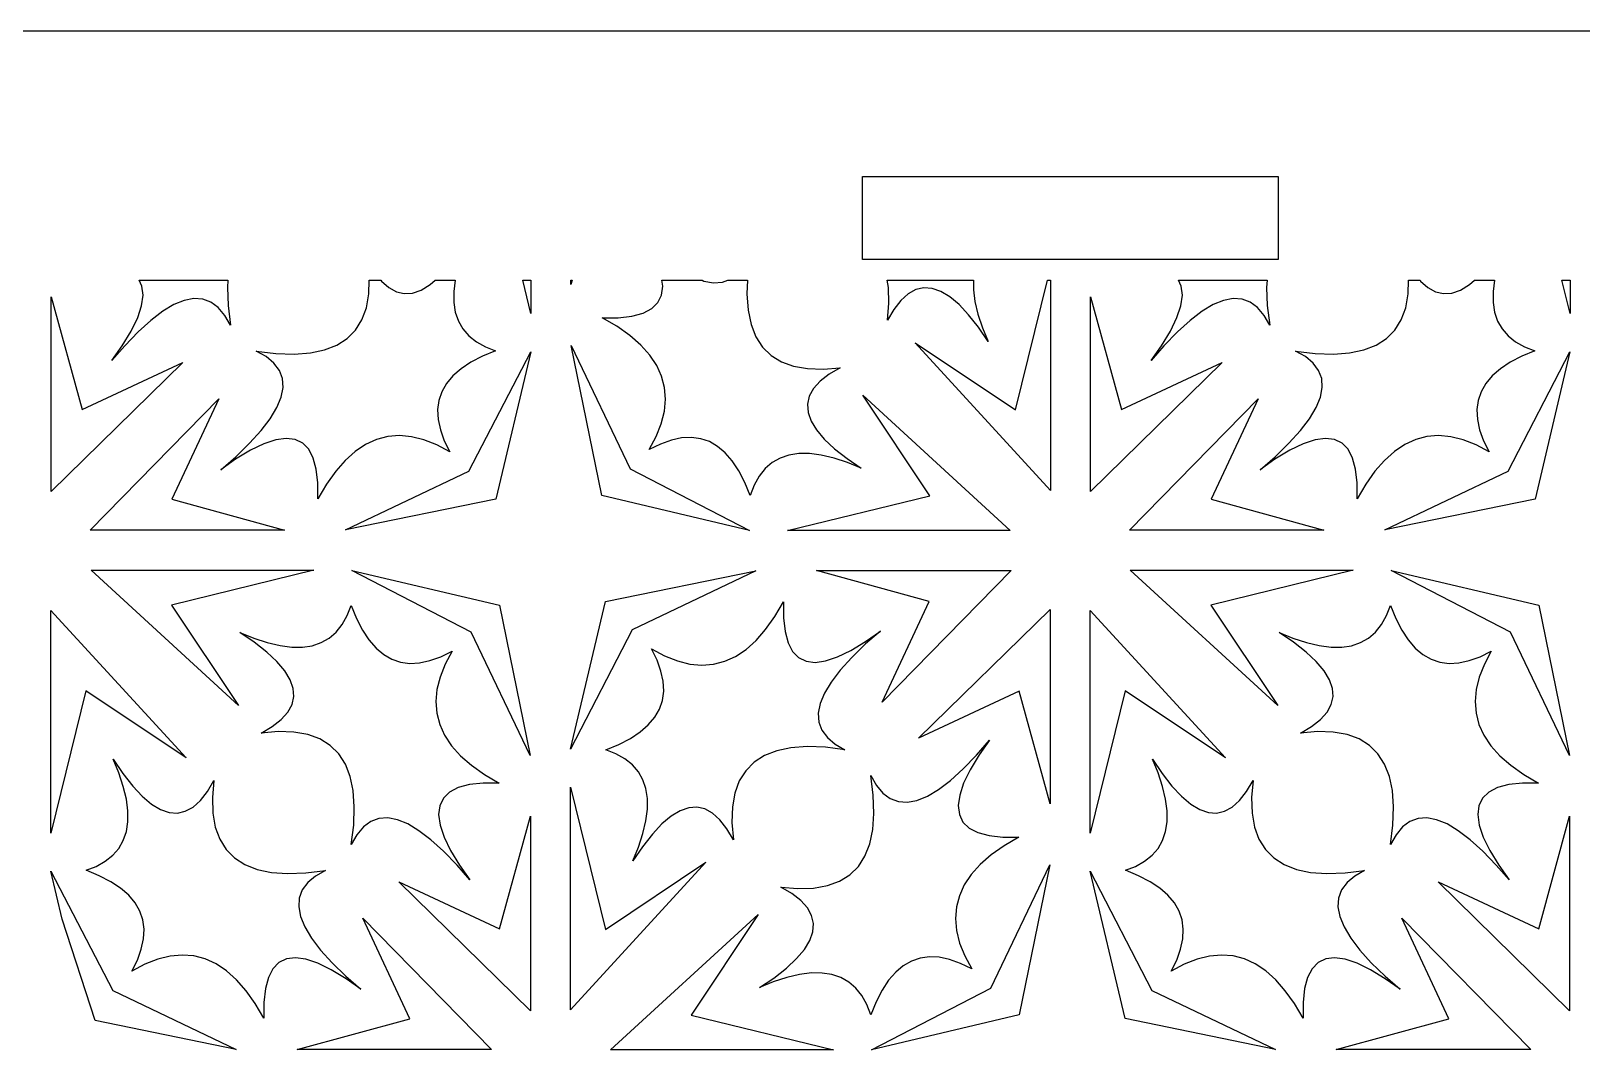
# Model space of a CAD drawing. Header units: metres. Extents: x 20 to 1108, y 20 to 485.
# Drawn here: x 670.2 to 744.9, y 435.6 to 484.7 of the extents above; entities that cross this region are included whole.
import ezdxf

# ---------------------------------------------------------------- set-up
doc = ezdxf.new("R2010")
doc.units = ezdxf.units.M

msp = doc.modelspace()

# ---------------------------------------------------------------- linework, layer by layer
for p, q in [((795.235, 484.652), (645.235, 484.652)), ((710.235, 473.652), (710.235, 477.652)), ((710.235, 477.652), (730.235, 477.652)), ((730.235, 477.652), (730.235, 473.652)), ((730.235, 473.652), (710.235, 473.652)), ((675.573, 472.365), (675.433, 472.652)), ((675.433, 472.652), (679.706, 472.652)), ((675.627, 471.934), (675.573, 472.365)), ((679.706, 472.652), (679.681, 472.311)), ((686.488, 472.002), (686.509, 472.652)), ((686.509, 472.652), (687.062, 472.652)), ((687.062, 472.652), (687.09, 472.618)), ((687.09, 472.618), (687.442, 472.3)), ((689.009, 472.184), (689.438, 472.444)), ((689.438, 472.444), (689.685, 472.652)), ((689.685, 472.652), (690.646, 472.652)), ((690.646, 472.652), (690.576, 472.109)), ((693.889, 472.652), (694.283, 472.652)), ((694.283, 471.048), (693.889, 472.652)), ((694.283, 472.652), (694.283, 471.048)), ((696.21, 472.652), (696.265, 472.652)), ((696.265, 472.652), (696.21, 472.449)), ((696.21, 472.449), (696.21, 472.652)), ((700.573, 471.94), (700.627, 472.371)), ((700.627, 472.371), (700.588, 472.652)), ((700.588, 472.652), (702.526, 472.652)), ((702.526, 472.652), (702.611, 472.618)), ((702.611, 472.618), (703.076, 472.529)), ((703.076, 472.529), (703.503, 472.559)), ((703.503, 472.559), (703.756, 472.652)), ((703.756, 472.652), (704.704, 472.652)), ((704.704, 472.652), (704.681, 471.995)), ((711.489, 472.302), (711.426, 472.652)), ((711.426, 472.652), (715.577, 472.652)), ((715.577, 472.652), (715.576, 472.196)), ((717.603, 466.411), (719.135, 472.652)), ((719.135, 472.652), (719.283, 472.652)), ((719.283, 472.652), (719.283, 462.538)), ((725.573, 472.365), (725.433, 472.652)), ((725.433, 472.652), (729.706, 472.652)), ((725.627, 471.934), (725.573, 472.365)), ((729.706, 472.652), (729.681, 472.311)), ((736.488, 472.002), (736.509, 472.652)), ((736.509, 472.652), (737.062, 472.652)), ((737.062, 472.652), (737.09, 472.618)), ((737.09, 472.618), (737.442, 472.3)), ((739.009, 472.184), (739.438, 472.444)), ((739.438, 472.444), (739.685, 472.652)), ((739.685, 472.652), (740.646, 472.652)), ((740.646, 472.652), (740.576, 472.109)), ((743.889, 472.652), (744.283, 472.652)), ((744.283, 471.048), (743.889, 472.652)), ((744.283, 472.652), (744.283, 471.048)), ((671.21, 471.856), (672.693, 466.435)), ((671.21, 462.495), (671.21, 471.856)), ((675.556, 471.43), (675.627, 471.934)), ((677.611, 471.687), (677.111, 471.483)), ((678.076, 471.776), (677.611, 471.687)), ((678.503, 471.746), (678.076, 471.776)), ((678.893, 471.602), (678.503, 471.746)), ((679.246, 471.34), (678.893, 471.602)), ((679.681, 472.311), (679.712, 471.435)), ((686.371, 471.332), (686.488, 472.002)), ((687.442, 472.3), (687.811, 472.097)), ((687.811, 472.097), (688.195, 472.01)), ((688.195, 472.01), (688.593, 472.039)), ((688.593, 472.039), (689.009, 472.184)), ((690.576, 472.109), (690.576, 471.591)), ((690.576, 471.591), (690.648, 471.118)), ((700.398, 471.579), (700.573, 471.94)), ((704.681, 471.995), (704.737, 471.215)), ((711.511, 471.546), (711.489, 472.302)), ((712.09, 471.687), (711.753, 471.254)), ((712.442, 472.005), (712.09, 471.687)), ((712.811, 472.208), (712.442, 472.005)), ((713.195, 472.295), (712.811, 472.208)), ((713.593, 472.266), (713.195, 472.295)), ((714.009, 472.121), (713.593, 472.266)), ((714.438, 471.861), (714.009, 472.121)), ((714.884, 471.486), (714.438, 471.861)), ((715.576, 472.196), (715.648, 471.631)), ((715.648, 471.631), (715.794, 471.022)), ((721.21, 471.856), (722.693, 466.435)), ((721.21, 462.495), (721.21, 471.856)), ((725.556, 471.43), (725.627, 471.934)), ((727.611, 471.687), (727.111, 471.483)), ((728.076, 471.776), (727.611, 471.687)), ((728.503, 471.746), (728.076, 471.776)), ((728.893, 471.602), (728.503, 471.746)), ((729.246, 471.34), (728.893, 471.602)), ((729.681, 472.311), (729.712, 471.435)), ((736.371, 471.332), (736.488, 472.002)), ((737.442, 472.3), (737.811, 472.097)), ((737.811, 472.097), (738.195, 472.01)), ((738.195, 472.01), (738.593, 472.039)), ((738.593, 472.039), (739.009, 472.184)), ((740.576, 472.109), (740.576, 471.591)), ((740.576, 471.591), (740.648, 471.118)), ((675.053, 470.212), (675.366, 470.857)), ((675.366, 470.857), (675.556, 471.43)), ((676.574, 471.162), (675.999, 470.725)), ((677.111, 471.483), (676.574, 471.162)), ((679.561, 470.962), (679.246, 471.34)), ((679.828, 470.49), (679.561, 470.962)), ((679.712, 471.435), (679.828, 470.49)), ((686.158, 470.751), (686.371, 471.332)), ((690.648, 471.118), (690.794, 470.691)), ((697.716, 470.849), (698.479, 470.852)), ((698.42, 470.437), (697.716, 470.849)), ((698.479, 470.852), (699.141, 470.927)), ((699.141, 470.927), (699.681, 471.072)), ((699.681, 471.072), (700.101, 471.29)), ((700.101, 471.29), (700.398, 471.579)), ((704.737, 471.215), (704.882, 470.529)), ((711.443, 470.726), (711.511, 471.546)), ((711.753, 471.254), (711.443, 470.726)), ((715.343, 470.995), (714.884, 471.486)), ((715.817, 470.389), (715.343, 470.995)), ((715.794, 471.022), (716.01, 470.365)), ((725.053, 470.212), (725.366, 470.857)), ((725.366, 470.857), (725.556, 471.43)), ((726.574, 471.162), (725.999, 470.725)), ((727.111, 471.483), (726.574, 471.162)), ((729.561, 470.962), (729.246, 471.34)), ((729.828, 470.49), (729.561, 470.962)), ((729.712, 471.435), (729.828, 470.49)), ((736.158, 470.751), (736.371, 471.332)), ((740.648, 471.118), (740.794, 470.691)), ((674.619, 469.496), (675.053, 470.212)), ((675.388, 470.172), (674.741, 469.502)), ((675.999, 470.725), (675.388, 470.172)), ((685.448, 469.85), (685.851, 470.257)), ((685.851, 470.257), (686.158, 470.751)), ((690.794, 470.691), (691.01, 470.31)), ((691.01, 470.31), (691.3, 469.975)), ((699.042, 469.995), (698.42, 470.437)), ((704.882, 470.529), (705.113, 469.937)), ((716.281, 469.706), (715.817, 470.389)), ((716.01, 470.365), (716.281, 469.706)), ((724.619, 469.496), (725.053, 470.212)), ((725.388, 470.172), (724.741, 469.502)), ((725.999, 470.725), (725.388, 470.172)), ((735.448, 469.85), (735.851, 470.257)), ((735.851, 470.257), (736.158, 470.751)), ((740.794, 470.691), (741.01, 470.31)), ((741.01, 470.31), (741.3, 469.975)), ((674.741, 469.502), (674.118, 468.788)), ((674.118, 468.788), (674.619, 469.496)), ((684.358, 469.299), (684.951, 469.53)), ((684.951, 469.53), (685.448, 469.85)), ((691.3, 469.975), (691.661, 469.688)), ((691.661, 469.688), (692.093, 469.444)), ((692.093, 469.444), (692.587, 469.253)), ((697.7, 462.291), (696.217, 469.518)), ((696.217, 469.518), (699.055, 463.581)), ((699.57, 469.535), (699.042, 469.995)), ((700.001, 469.054), (699.57, 469.535)), ((705.113, 469.937), (705.432, 469.44)), ((705.432, 469.44), (705.84, 469.036)), ((712.764, 469.638), (717.603, 466.411)), ((719.283, 462.538), (712.764, 469.638)), ((724.741, 469.502), (724.118, 468.788)), ((724.118, 468.788), (724.619, 469.496)), ((734.358, 469.299), (734.951, 469.53)), ((734.951, 469.53), (735.448, 469.85)), ((741.3, 469.975), (741.661, 469.688)), ((741.661, 469.688), (742.093, 469.444)), ((742.093, 469.444), (742.587, 469.253)), ((677.538, 468.695), (671.21, 462.495)), ((672.693, 466.435), (677.538, 468.695)), ((681.545, 468.979), (681.074, 469.245)), ((681.074, 469.245), (682.016, 469.129)), ((681.923, 468.663), (681.545, 468.979)), ((682.184, 468.311), (681.923, 468.663)), ((682.016, 469.129), (682.892, 469.099)), ((682.892, 469.099), (683.673, 469.154)), ((683.673, 469.154), (684.358, 469.299)), ((691.401, 468.708), (690.926, 468.393)), ((691.306, 463.473), (694.274, 469.215)), ((691.96, 468.995), (691.401, 468.708)), ((692.587, 469.253), (691.96, 468.995)), ((694.274, 469.215), (692.596, 462.117)), ((700.336, 468.553), (700.001, 469.054)), ((705.84, 469.036), (706.334, 468.73)), ((706.334, 468.73), (706.915, 468.517)), ((727.538, 468.695), (721.21, 462.495)), ((722.693, 466.435), (727.538, 468.695)), ((731.545, 468.979), (731.074, 469.245)), ((731.074, 469.245), (732.016, 469.129)), ((731.923, 468.663), (731.545, 468.979)), ((732.184, 468.311), (731.923, 468.663)), ((732.016, 469.129), (732.892, 469.099)), ((732.892, 469.099), (733.673, 469.154)), ((733.673, 469.154), (734.358, 469.299)), ((741.401, 468.708), (740.926, 468.393)), ((741.306, 463.473), (744.274, 469.215)), ((741.96, 468.995), (741.401, 468.708)), ((742.587, 469.253), (741.96, 468.995)), ((744.274, 469.215), (742.596, 462.117)), ((682.329, 467.92), (682.184, 468.311)), ((682.358, 467.493), (682.329, 467.92)), ((690.536, 468.053), (690.226, 467.686)), ((690.926, 468.393), (690.536, 468.053)), ((700.573, 468.032), (700.336, 468.553)), ((700.714, 467.491), (700.573, 468.032)), ((706.915, 468.517), (707.585, 468.4)), ((707.585, 468.4), (708.341, 468.376)), ((708.634, 468.136), (708.201, 467.798)), ((708.341, 468.376), (709.161, 468.444)), ((709.161, 468.444), (708.634, 468.136)), ((732.329, 467.92), (732.184, 468.311)), ((732.358, 467.493), (732.329, 467.92)), ((740.536, 468.053), (740.226, 467.686)), ((740.926, 468.393), (740.536, 468.053)), ((682.269, 467.028), (682.358, 467.493)), ((690, 467.292), (689.858, 466.873)), ((690.226, 467.686), (690, 467.292)), ((700.759, 466.931), (700.714, 467.491)), ((707.883, 467.445), (707.679, 467.076)), ((708.201, 467.798), (707.883, 467.445)), ((713.476, 462.284), (710.25, 467.123)), ((710.25, 467.123), (717.349, 460.605)), ((732.269, 467.028), (732.358, 467.493)), ((740, 467.292), (739.858, 466.873)), ((740.226, 467.686), (740, 467.292)), ((673.078, 460.627), (679.278, 466.955)), ((679.278, 466.955), (677.017, 462.111)), ((681.744, 465.99), (682.065, 466.528)), ((682.065, 466.528), (682.269, 467.028)), ((689.858, 466.873), (689.798, 466.426)), ((689.798, 466.426), (689.82, 465.954)), ((700.707, 466.351), (700.759, 466.931)), ((707.679, 467.076), (707.593, 466.693)), ((707.593, 466.693), (707.622, 466.294)), ((723.078, 460.627), (729.278, 466.955)), ((729.278, 466.955), (727.017, 462.111)), ((731.744, 465.99), (732.065, 466.528)), ((732.065, 466.528), (732.269, 467.028)), ((739.858, 466.873), (739.798, 466.426)), ((739.798, 466.426), (739.82, 465.954)), ((681.307, 465.416), (681.744, 465.99)), ((689.82, 465.954), (689.928, 465.458)), ((700.314, 465.13), (700.558, 465.751)), ((700.558, 465.751), (700.707, 466.351)), ((707.622, 466.294), (707.766, 465.879)), ((707.766, 465.879), (708.026, 465.449)), ((731.307, 465.416), (731.744, 465.99)), ((739.82, 465.954), (739.928, 465.458)), ((680.754, 464.806), (681.307, 465.416)), ((682.013, 464.974), (681.439, 464.783)), ((682.516, 465.044), (682.013, 464.974)), ((682.948, 464.99), (682.516, 465.044)), ((683.308, 464.816), (682.948, 464.99)), ((686.855, 464.99), (686.335, 464.753)), ((687.396, 465.131), (686.855, 464.99)), ((687.957, 465.176), (687.396, 465.131)), ((688.537, 465.124), (687.957, 465.176)), ((689.136, 464.976), (688.537, 465.124)), ((689.758, 464.732), (689.136, 464.976)), ((689.928, 465.458), (690.117, 464.933)), ((690.117, 464.933), (690.383, 464.398)), ((699.98, 464.505), (700.314, 465.13)), ((701.041, 464.959), (700.515, 464.771)), ((701.537, 465.068), (701.041, 464.959)), ((702.009, 465.09), (701.537, 465.068)), ((702.456, 465.029), (702.009, 465.09)), ((702.875, 464.888), (702.456, 465.029)), ((703.268, 464.661), (702.875, 464.888)), ((708.026, 465.449), (708.401, 465.005)), ((708.401, 465.005), (708.891, 464.545)), ((730.754, 464.806), (731.307, 465.416)), ((732.013, 464.974), (731.439, 464.783)), ((732.516, 465.044), (732.013, 464.974)), ((732.948, 464.99), (732.516, 465.044)), ((733.308, 464.816), (732.948, 464.99)), ((736.855, 464.99), (736.335, 464.753)), ((737.396, 465.131), (736.855, 464.99)), ((737.957, 465.176), (737.396, 465.131)), ((738.537, 465.124), (737.957, 465.176)), ((739.136, 464.976), (738.537, 465.124)), ((739.758, 464.732), (739.136, 464.976)), ((739.928, 465.458), (740.117, 464.933)), ((740.117, 464.933), (740.383, 464.398)), ((679.372, 463.536), (680.084, 464.157)), ((680.795, 464.471), (680.08, 464.037)), ((680.084, 464.157), (680.754, 464.806)), ((681.439, 464.783), (680.795, 464.471)), ((683.597, 464.519), (683.308, 464.816)), ((683.815, 464.099), (683.597, 464.519)), ((685.834, 464.418), (685.352, 463.987)), ((686.335, 464.753), (685.834, 464.418)), ((690.383, 464.398), (689.758, 464.732)), ((700.515, 464.771), (699.98, 464.505)), ((703.635, 464.352), (703.268, 464.661)), ((703.975, 463.961), (703.635, 464.352)), ((706.701, 464.239), (706.273, 464.094)), ((707.174, 464.312), (706.701, 464.239)), ((707.691, 464.312), (707.174, 464.312)), ((708.257, 464.238), (707.691, 464.312)), ((708.867, 464.094), (708.257, 464.238)), ((708.891, 464.545), (709.499, 464.07)), ((729.372, 463.536), (730.084, 464.157)), ((730.795, 464.471), (730.08, 464.037)), ((730.084, 464.157), (730.754, 464.806)), ((731.439, 464.783), (730.795, 464.471)), ((733.597, 464.519), (733.308, 464.816)), ((733.815, 464.099), (733.597, 464.519)), ((735.834, 464.418), (735.352, 463.987)), ((736.335, 464.753), (735.834, 464.418)), ((740.383, 464.398), (739.758, 464.732)), ((680.08, 464.037), (679.372, 463.536)), ((683.961, 463.559), (683.815, 464.099)), ((684.036, 462.897), (683.961, 463.559)), ((684.892, 463.459), (684.451, 462.837)), ((685.352, 463.987), (684.892, 463.459)), ((685.37, 460.634), (691.306, 463.473)), ((699.055, 463.581), (704.798, 460.613)), ((704.291, 463.486), (703.975, 463.961)), ((704.578, 462.928), (704.291, 463.486)), ((705.557, 463.588), (705.27, 463.227)), ((705.892, 463.877), (705.557, 463.588)), ((706.273, 464.094), (705.892, 463.877)), ((709.522, 463.878), (708.867, 464.094)), ((709.499, 464.07), (710.181, 463.607)), ((710.181, 463.607), (709.522, 463.878)), ((730.08, 464.037), (729.372, 463.536)), ((733.961, 463.559), (733.815, 464.099)), ((734.036, 462.897), (733.961, 463.559)), ((734.892, 463.459), (734.451, 462.837)), ((735.352, 463.987), (734.892, 463.459)), ((735.37, 460.634), (741.306, 463.473)), ((684.039, 462.133), (684.036, 462.897)), ((684.451, 462.837), (684.039, 462.133)), ((704.836, 462.301), (704.578, 462.928)), ((705.027, 462.794), (704.836, 462.301)), ((705.27, 463.227), (705.027, 462.794)), ((734.039, 462.133), (734.036, 462.897)), ((734.451, 462.837), (734.039, 462.133)), ((677.017, 462.111), (682.438, 460.627)), ((692.596, 462.117), (685.37, 460.634)), ((704.798, 460.613), (697.7, 462.291)), ((706.631, 460.605), (713.476, 462.284)), ((727.017, 462.111), (732.438, 460.627)), ((742.596, 462.117), (735.37, 460.634)), ((682.438, 460.627), (673.078, 460.627)), ((717.349, 460.605), (706.631, 460.605)), ((732.438, 460.627), (723.078, 460.627)), ((673.121, 458.7), (683.84, 458.7)), ((680.22, 452.182), (673.121, 458.7)), ((683.84, 458.7), (676.994, 457.021)), ((691.415, 455.724), (685.673, 458.692)), ((685.673, 458.692), (692.77, 457.014)), ((697.874, 457.188), (705.1, 458.671)), ((705.1, 458.671), (699.164, 455.832)), ((713.453, 457.194), (708.032, 458.678)), ((708.032, 458.678), (717.392, 458.678)), ((717.392, 458.678), (711.192, 452.35)), ((723.121, 458.7), (733.84, 458.7)), ((730.22, 452.182), (723.121, 458.7)), ((733.84, 458.7), (726.994, 457.021)), ((741.415, 455.724), (735.673, 458.692)), ((735.673, 458.692), (742.77, 457.014)), ((671.187, 456.767), (677.706, 449.667)), ((671.187, 446.048), (671.187, 456.767)), ((676.994, 457.021), (680.22, 452.182)), ((685.443, 456.511), (685.635, 457.004)), ((685.635, 457.004), (685.892, 456.377)), ((692.77, 457.014), (694.254, 449.787)), ((696.196, 450.09), (697.874, 457.188)), ((706.019, 456.468), (706.431, 457.172)), ((706.431, 457.172), (706.434, 456.408)), ((711.192, 452.35), (713.453, 457.194)), ((712.932, 450.61), (719.26, 456.81)), ((719.26, 456.81), (719.26, 447.449)), ((721.187, 456.767), (727.706, 449.667)), ((721.187, 446.048), (721.187, 456.767)), ((726.994, 457.021), (730.22, 452.182)), ((735.443, 456.511), (735.635, 457.004)), ((735.635, 457.004), (735.892, 456.377)), ((742.77, 457.014), (744.254, 449.787)), ((684.913, 455.717), (685.2, 456.078)), ((685.2, 456.078), (685.443, 456.511)), ((685.892, 456.377), (686.179, 455.819)), ((705.578, 455.846), (706.019, 456.468)), ((706.434, 456.408), (706.51, 455.746)), ((734.913, 455.717), (735.2, 456.078)), ((735.2, 456.078), (735.443, 456.511)), ((735.892, 456.377), (736.179, 455.819)), ((680.971, 455.235), (680.289, 455.698)), ((680.289, 455.698), (680.948, 455.427)), ((680.948, 455.427), (681.603, 455.211)), ((681.579, 454.76), (680.971, 455.235)), ((681.603, 455.211), (682.214, 455.067)), ((683.769, 455.066), (684.197, 455.211)), ((684.197, 455.211), (684.578, 455.428)), ((684.578, 455.428), (684.913, 455.717)), ((686.179, 455.819), (686.495, 455.344)), ((686.495, 455.344), (686.835, 454.953)), ((694.254, 449.787), (691.415, 455.724)), ((699.164, 455.832), (696.196, 450.09)), ((704.636, 454.887), (705.118, 455.318)), ((705.118, 455.318), (705.578, 455.846)), ((706.51, 455.746), (706.655, 455.206)), ((706.655, 455.206), (706.873, 454.786)), ((709.676, 454.834), (710.39, 455.268)), ((711.098, 455.769), (710.386, 455.148)), ((710.39, 455.268), (711.098, 455.769)), ((730.971, 455.235), (730.289, 455.698)), ((730.289, 455.698), (730.948, 455.427)), ((730.948, 455.427), (731.603, 455.211)), ((731.579, 454.76), (730.971, 455.235)), ((731.603, 455.211), (732.214, 455.067)), ((733.769, 455.066), (734.197, 455.211)), ((734.197, 455.211), (734.578, 455.428)), ((734.578, 455.428), (734.913, 455.717)), ((736.179, 455.819), (736.495, 455.344)), ((736.495, 455.344), (736.835, 454.953)), ((744.254, 449.787), (741.415, 455.724)), ((682.069, 454.3), (681.579, 454.76)), ((682.214, 455.067), (682.779, 454.993)), ((682.779, 454.993), (683.297, 454.993)), ((683.297, 454.993), (683.769, 455.066)), ((686.835, 454.953), (687.202, 454.644)), ((687.202, 454.644), (687.595, 454.417)), ((689.429, 454.346), (689.955, 454.534)), ((689.955, 454.534), (690.49, 454.8)), ((690.49, 454.8), (690.156, 454.175)), ((700.353, 454.372), (700.088, 454.907)), ((700.088, 454.907), (700.713, 454.573)), ((700.713, 454.573), (701.334, 454.329)), ((703.615, 454.315), (704.135, 454.552)), ((704.135, 454.552), (704.636, 454.887)), ((706.873, 454.786), (707.162, 454.489)), ((707.162, 454.489), (707.522, 454.315)), ((708.457, 454.331), (709.031, 454.522)), ((709.031, 454.522), (709.676, 454.834)), ((709.717, 454.499), (709.163, 453.889)), ((710.386, 455.148), (709.717, 454.499)), ((732.069, 454.3), (731.579, 454.76)), ((732.214, 455.067), (732.779, 454.993)), ((732.779, 454.993), (733.297, 454.993)), ((733.297, 454.993), (733.769, 455.066)), ((736.835, 454.953), (737.202, 454.644)), ((737.202, 454.644), (737.595, 454.417)), ((739.429, 454.346), (739.955, 454.534)), ((739.955, 454.534), (740.49, 454.8)), ((740.49, 454.8), (740.156, 454.175)), ((682.444, 453.856), (682.069, 454.3)), ((682.704, 453.426), (682.444, 453.856)), ((687.595, 454.417), (688.014, 454.276)), ((688.014, 454.276), (688.462, 454.215)), ((688.462, 454.215), (688.933, 454.237)), ((688.933, 454.237), (689.429, 454.346)), ((690.156, 454.175), (689.912, 453.554)), ((700.542, 453.847), (700.353, 454.372)), ((700.65, 453.351), (700.542, 453.847)), ((701.334, 454.329), (701.933, 454.181)), ((701.933, 454.181), (702.513, 454.129)), ((702.513, 454.129), (703.074, 454.174)), ((703.074, 454.174), (703.615, 454.315)), ((707.522, 454.315), (707.954, 454.261)), ((707.954, 454.261), (708.457, 454.331)), ((709.163, 453.889), (708.726, 453.315)), ((732.444, 453.856), (732.069, 454.3)), ((732.704, 453.426), (732.444, 453.856)), ((737.595, 454.417), (738.014, 454.276)), ((738.014, 454.276), (738.462, 454.215)), ((738.462, 454.215), (738.933, 454.237)), ((738.933, 454.237), (739.429, 454.346)), ((740.156, 454.175), (739.912, 453.554)), ((682.848, 453.011), (682.704, 453.426)), ((682.878, 452.612), (682.848, 453.011)), ((689.763, 452.954), (689.712, 452.374)), ((689.912, 453.554), (689.763, 452.954)), ((700.673, 452.879), (700.65, 453.351)), ((708.726, 453.315), (708.405, 452.777)), ((732.848, 453.011), (732.704, 453.426)), ((732.878, 452.612), (732.848, 453.011)), ((739.763, 452.954), (739.712, 452.374)), ((739.912, 453.554), (739.763, 452.954)), ((672.867, 452.894), (671.187, 446.048)), ((677.706, 449.667), (672.867, 452.894)), ((682.588, 451.86), (682.791, 452.229)), ((682.791, 452.229), (682.878, 452.612)), ((689.712, 452.374), (689.757, 451.814)), ((700.47, 452.013), (700.612, 452.432)), ((700.612, 452.432), (700.673, 452.879)), ((708.201, 452.277), (708.112, 451.812)), ((708.405, 452.777), (708.201, 452.277)), ((717.777, 452.87), (712.932, 450.61)), ((719.26, 447.449), (717.777, 452.87)), ((722.867, 452.894), (721.187, 446.048)), ((727.706, 449.667), (722.867, 452.894)), ((732.588, 451.86), (732.791, 452.229)), ((732.791, 452.229), (732.878, 452.612)), ((739.712, 452.374), (739.757, 451.814)), ((681.837, 451.169), (682.269, 451.507)), ((682.269, 451.507), (682.588, 451.86)), ((689.757, 451.814), (689.897, 451.273)), ((699.934, 451.252), (700.244, 451.619)), ((700.244, 451.619), (700.47, 452.013)), ((708.112, 451.812), (708.141, 451.385)), ((731.837, 451.169), (732.269, 451.507)), ((732.269, 451.507), (732.588, 451.86)), ((739.757, 451.814), (739.897, 451.273)), ((681.309, 450.861), (681.837, 451.169)), ((682.13, 450.929), (681.309, 450.861)), ((682.885, 450.905), (682.13, 450.929)), ((683.555, 450.788), (682.885, 450.905)), ((684.136, 450.575), (683.555, 450.788)), ((689.897, 451.273), (690.135, 450.752)), ((690.135, 450.752), (690.469, 450.251)), ((699.069, 450.597), (699.544, 450.912)), ((699.544, 450.912), (699.934, 451.252)), ((708.141, 451.385), (708.286, 450.994)), ((708.286, 450.994), (708.548, 450.642)), ((731.309, 450.861), (731.837, 451.169)), ((732.13, 450.929), (731.309, 450.861)), ((732.885, 450.905), (732.13, 450.929)), ((733.555, 450.788), (732.885, 450.905)), ((734.136, 450.575), (733.555, 450.788)), ((739.897, 451.273), (740.135, 450.752)), ((740.135, 450.752), (740.469, 450.251)), ((684.631, 450.269), (684.136, 450.575)), ((685.038, 449.865), (684.631, 450.269)), ((690.469, 450.251), (690.9, 449.77)), ((697.884, 450.052), (698.51, 450.31)), ((698.377, 449.861), (697.884, 450.052)), ((698.51, 450.31), (699.069, 450.597)), ((706.112, 450.006), (705.519, 449.775)), ((706.798, 450.151), (706.112, 450.006)), ((707.578, 450.206), (706.798, 450.151)), ((708.454, 450.176), (707.578, 450.206)), ((709.396, 450.06), (708.454, 450.176)), ((708.548, 450.642), (708.926, 450.326)), ((708.926, 450.326), (709.396, 450.06)), ((715.729, 449.803), (716.352, 450.517)), ((716.352, 450.517), (715.851, 449.809)), ((734.631, 450.269), (734.136, 450.575)), ((735.038, 449.865), (734.631, 450.269)), ((740.469, 450.251), (740.9, 449.77)), ((674.461, 448.94), (674.189, 449.599)), ((674.189, 449.599), (674.653, 448.916)), ((685.357, 449.368), (685.038, 449.865)), ((685.589, 448.776), (685.357, 449.368)), ((690.9, 449.77), (691.428, 449.31)), ((691.428, 449.31), (692.051, 448.868)), ((698.809, 449.617), (698.377, 449.861)), ((699.171, 449.33), (698.809, 449.617)), ((699.46, 448.995), (699.171, 449.33)), ((705.022, 449.455), (704.619, 449.048)), ((705.519, 449.775), (705.022, 449.455)), ((715.082, 449.133), (715.729, 449.803)), ((715.851, 449.809), (715.417, 449.093)), ((724.461, 448.94), (724.189, 449.599)), ((724.189, 449.599), (724.653, 448.916)), ((735.357, 449.368), (735.038, 449.865)), ((735.589, 448.776), (735.357, 449.368)), ((740.9, 449.77), (741.428, 449.31)), ((741.428, 449.31), (742.051, 448.868)), ((674.676, 448.283), (674.461, 448.94)), ((674.653, 448.916), (675.128, 448.31)), ((678.718, 448.051), (679.027, 448.579)), ((679.027, 448.579), (678.959, 447.759)), ((685.733, 448.09), (685.589, 448.776)), ((691.991, 448.453), (691.329, 448.378)), ((692.755, 448.456), (691.991, 448.453)), ((692.051, 448.868), (692.755, 448.456)), ((699.676, 448.614), (699.46, 448.995)), ((699.822, 448.187), (699.676, 448.614)), ((704.312, 448.554), (704.099, 447.973)), ((704.619, 449.048), (704.312, 448.554)), ((710.759, 447.87), (710.642, 448.815)), ((710.642, 448.815), (710.909, 448.343)), ((713.896, 448.143), (714.471, 448.58)), ((714.471, 448.58), (715.082, 449.133)), ((715.417, 449.093), (715.104, 448.448)), ((724.676, 448.283), (724.461, 448.94)), ((724.653, 448.916), (725.128, 448.31)), ((728.718, 448.051), (729.027, 448.579)), ((729.027, 448.579), (728.959, 447.759)), ((735.733, 448.09), (735.589, 448.776)), ((741.991, 448.453), (741.329, 448.378)), ((742.755, 448.456), (741.991, 448.453)), ((742.051, 448.868), (742.755, 448.456)), ((674.822, 447.674), (674.676, 448.283)), ((675.128, 448.31), (675.587, 447.819)), ((675.587, 447.819), (676.032, 447.444)), ((678.381, 447.618), (678.718, 448.051)), ((678.959, 447.759), (678.981, 447.003)), ((685.789, 447.31), (685.733, 448.09)), ((690.072, 447.726), (689.897, 447.365)), ((690.369, 448.015), (690.072, 447.726)), ((690.789, 448.233), (690.369, 448.015)), ((691.329, 448.378), (690.789, 448.233)), ((696.187, 448.257), (697.867, 441.411)), ((696.187, 437.538), (696.187, 448.257)), ((699.894, 447.714), (699.822, 448.187)), ((699.894, 447.196), (699.894, 447.714)), ((704.099, 447.973), (703.982, 447.303)), ((710.789, 446.994), (710.759, 447.87)), ((710.909, 448.343), (711.224, 447.965)), ((711.224, 447.965), (711.577, 447.703)), ((712.859, 447.618), (713.359, 447.822)), ((713.359, 447.822), (713.896, 448.143)), ((714.914, 447.875), (714.843, 447.371)), ((715.104, 448.448), (714.914, 447.875)), ((724.822, 447.674), (724.676, 448.283)), ((725.128, 448.31), (725.587, 447.819)), ((725.587, 447.819), (726.032, 447.444)), ((728.381, 447.618), (728.718, 448.051)), ((728.959, 447.759), (728.981, 447.003)), ((735.789, 447.31), (735.733, 448.09)), ((740.072, 447.726), (739.897, 447.365)), ((740.369, 448.015), (740.072, 447.726)), ((740.789, 448.233), (740.369, 448.015)), ((741.329, 448.378), (740.789, 448.233)), ((674.894, 447.109), (674.822, 447.674)), ((674.893, 446.59), (674.894, 447.109)), ((676.032, 447.444), (676.462, 447.184)), ((676.462, 447.184), (676.877, 447.039)), ((676.877, 447.039), (677.275, 447.01)), ((677.275, 447.01), (677.659, 447.097)), ((677.659, 447.097), (678.028, 447.3)), ((678.028, 447.3), (678.381, 447.618)), ((678.981, 447.003), (679.099, 446.332)), ((685.759, 446.434), (685.789, 447.31)), ((689.897, 447.365), (689.843, 446.934)), ((699.821, 446.631), (699.894, 447.196)), ((701.462, 447.121), (701.032, 446.861)), ((701.877, 447.266), (701.462, 447.121)), ((702.275, 447.295), (701.877, 447.266)), ((702.659, 447.208), (702.275, 447.295)), ((703.028, 447.005), (702.659, 447.208)), ((703.381, 446.687), (703.028, 447.005)), ((703.982, 447.303), (703.959, 446.547)), ((710.733, 446.214), (710.789, 446.994)), ((711.577, 447.703), (711.968, 447.559)), ((711.968, 447.559), (712.394, 447.529)), ((712.394, 447.529), (712.859, 447.618)), ((714.843, 447.371), (714.897, 446.94)), ((724.894, 447.109), (724.822, 447.674)), ((724.893, 446.59), (724.894, 447.109)), ((726.032, 447.444), (726.462, 447.184)), ((726.462, 447.184), (726.877, 447.039)), ((726.877, 447.039), (727.275, 447.01)), ((727.275, 447.01), (727.659, 447.097)), ((727.659, 447.097), (728.028, 447.3)), ((728.028, 447.3), (728.381, 447.618)), ((728.981, 447.003), (729.099, 446.332)), ((735.759, 446.434), (735.789, 447.31)), ((739.897, 447.365), (739.843, 446.934)), ((674.821, 446.118), (674.893, 446.59)), ((679.099, 446.332), (679.312, 445.751)), ((685.642, 445.491), (685.759, 446.434)), ((686.224, 446.34), (685.909, 445.962)), ((686.577, 446.602), (686.224, 446.34)), ((686.968, 446.746), (686.577, 446.602)), ((687.394, 446.776), (686.968, 446.746)), ((687.859, 446.687), (687.394, 446.776)), ((688.359, 446.483), (687.859, 446.687)), ((688.897, 446.161), (688.359, 446.483)), ((689.843, 446.934), (689.914, 446.431)), ((689.914, 446.431), (690.104, 445.857)), ((692.777, 441.435), (694.26, 446.856)), ((694.26, 446.856), (694.26, 437.495)), ((699.676, 446.021), (699.821, 446.631)), ((700.588, 446.486), (700.128, 445.996)), ((701.032, 446.861), (700.588, 446.486)), ((703.718, 446.254), (703.381, 446.687)), ((704.027, 445.727), (703.718, 446.254)), ((703.959, 446.547), (704.027, 445.727)), ((710.589, 445.528), (710.733, 446.214)), ((714.897, 446.94), (715.072, 446.579)), ((715.072, 446.579), (715.369, 446.29)), ((715.369, 446.29), (715.789, 446.072)), ((724.821, 446.118), (724.893, 446.59)), ((729.099, 446.332), (729.312, 445.751)), ((735.642, 445.491), (735.759, 446.434)), ((736.224, 446.34), (735.909, 445.962)), ((736.577, 446.602), (736.224, 446.34)), ((736.968, 446.746), (736.577, 446.602)), ((737.394, 446.776), (736.968, 446.746)), ((737.859, 446.687), (737.394, 446.776)), ((738.359, 446.483), (737.859, 446.687)), ((738.897, 446.161), (738.359, 446.483)), ((739.843, 446.934), (739.914, 446.431)), ((739.914, 446.431), (740.104, 445.857)), ((742.777, 441.435), (744.26, 446.856)), ((744.26, 446.856), (744.26, 437.495)), ((674.46, 445.31), (674.676, 445.691)), ((674.676, 445.691), (674.821, 446.118)), ((679.312, 445.751), (679.619, 445.257)), ((685.909, 445.962), (685.642, 445.491)), ((689.471, 445.725), (688.897, 446.161)), ((690.082, 445.171), (689.471, 445.725)), ((690.104, 445.857), (690.417, 445.212)), ((699.461, 445.365), (699.676, 446.021)), ((700.128, 445.996), (699.653, 445.389)), ((710.357, 444.937), (710.589, 445.528)), ((715.789, 446.072), (716.328, 445.927)), ((716.328, 445.927), (716.99, 445.852)), ((716.99, 445.852), (717.755, 445.849)), ((717.755, 445.849), (717.051, 445.438)), ((724.46, 445.31), (724.676, 445.691)), ((724.676, 445.691), (724.821, 446.118)), ((729.312, 445.751), (729.619, 445.257)), ((735.909, 445.962), (735.642, 445.491)), ((739.471, 445.725), (738.897, 446.161)), ((740.082, 445.171), (739.471, 445.725)), ((740.104, 445.857), (740.417, 445.212)), ((673.808, 444.687), (674.171, 444.975)), ((674.171, 444.975), (674.46, 445.31)), ((679.619, 445.257), (680.022, 444.85)), ((680.022, 444.85), (680.519, 444.53)), ((690.73, 444.501), (690.082, 445.171)), ((690.417, 445.212), (690.85, 444.497)), ((699.653, 445.389), (699.189, 444.706)), ((699.189, 444.706), (699.461, 445.365)), ((710.038, 444.44), (710.357, 444.937)), ((716.428, 444.995), (715.901, 444.535)), ((717.051, 445.438), (716.428, 444.995)), ((723.808, 444.687), (724.171, 444.975)), ((724.171, 444.975), (724.46, 445.31)), ((729.619, 445.257), (730.022, 444.85)), ((730.022, 444.85), (730.519, 444.53)), ((740.73, 444.501), (740.082, 445.171)), ((740.417, 445.212), (740.85, 444.497)), ((671.741, 441.91), (671.196, 444.215)), ((671.196, 444.215), (674.164, 438.473)), ((672.884, 444.253), (673.376, 444.444)), ((673.511, 443.995), (672.884, 444.253)), ((673.376, 444.444), (673.808, 444.687)), ((674.07, 443.707), (673.511, 443.995)), ((680.519, 444.53), (681.111, 444.299)), ((681.111, 444.299), (681.797, 444.154)), ((681.797, 444.154), (682.577, 444.099)), ((682.577, 444.099), (683.453, 444.129)), ((683.453, 444.129), (684.397, 444.245)), ((683.926, 443.979), (683.548, 443.663)), ((684.397, 444.245), (683.926, 443.979)), ((691.351, 443.789), (690.73, 444.501)), ((690.85, 444.497), (691.351, 443.789)), ((702.706, 444.638), (696.187, 437.538)), ((697.867, 441.411), (702.706, 444.638)), ((709.136, 443.73), (709.631, 444.036)), ((709.631, 444.036), (710.038, 444.44)), ((715.469, 444.054), (715.135, 443.553)), ((715.901, 444.535), (715.469, 444.054)), ((716.415, 438.581), (719.254, 444.518)), ((719.254, 444.518), (717.77, 437.291)), ((722.874, 437.117), (721.196, 444.215)), ((721.196, 444.215), (724.164, 438.473)), ((722.884, 444.253), (723.376, 444.444)), ((723.511, 443.995), (722.884, 444.253)), ((723.376, 444.444), (723.808, 444.687)), ((724.07, 443.707), (723.511, 443.995)), ((730.519, 444.53), (731.111, 444.299)), ((731.111, 444.299), (731.797, 444.154)), ((731.797, 444.154), (732.577, 444.099)), ((732.577, 444.099), (733.453, 444.129)), ((733.453, 444.129), (734.397, 444.245)), ((733.926, 443.979), (733.548, 443.663)), ((734.397, 444.245), (733.926, 443.979)), ((741.351, 443.789), (740.73, 444.501)), ((740.85, 444.497), (741.351, 443.789)), ((674.544, 443.393), (674.07, 443.707)), ((674.935, 443.053), (674.544, 443.393)), ((683.286, 443.311), (683.141, 442.92)), ((683.548, 443.663), (683.286, 443.311)), ((687.932, 443.695), (692.777, 441.435)), ((694.26, 437.495), (687.932, 443.695)), ((706.837, 443.135), (706.308, 443.444)), ((706.308, 443.444), (707.129, 443.376)), ((707.129, 443.376), (707.885, 443.399)), ((707.885, 443.399), (708.555, 443.517)), ((708.555, 443.517), (709.136, 443.73)), ((715.135, 443.553), (714.897, 443.032)), ((724.544, 443.393), (724.07, 443.707)), ((724.935, 443.053), (724.544, 443.393)), ((733.286, 443.311), (733.141, 442.92)), ((733.548, 443.663), (733.286, 443.311)), ((737.932, 443.695), (742.777, 441.435)), ((744.26, 437.495), (737.932, 443.695)), ((675.244, 442.686), (674.935, 443.053)), ((675.47, 442.292), (675.244, 442.686)), ((683.141, 442.92), (683.112, 442.493)), ((683.112, 442.493), (683.201, 442.028)), ((707.269, 442.798), (706.837, 443.135)), ((707.588, 442.445), (707.269, 442.798)), ((714.757, 442.491), (714.712, 441.931)), ((714.897, 443.032), (714.757, 442.491)), ((725.244, 442.686), (724.935, 443.053)), ((725.47, 442.292), (725.244, 442.686)), ((733.141, 442.92), (733.112, 442.493)), ((733.112, 442.493), (733.201, 442.028)), ((673.328, 437.025), (671.741, 441.91)), ((675.612, 441.873), (675.47, 442.292)), ((675.673, 441.426), (675.612, 441.873)), ((683.201, 442.028), (683.405, 441.528)), ((688.453, 437.111), (686.192, 441.955)), ((686.192, 441.955), (692.392, 435.627)), ((698.121, 435.605), (705.22, 442.123)), ((705.22, 442.123), (701.994, 437.284)), ((707.791, 442.076), (707.588, 442.445)), ((707.878, 441.693), (707.791, 442.076)), ((714.712, 441.931), (714.763, 441.351)), ((725.612, 441.873), (725.47, 442.292)), ((725.673, 441.426), (725.612, 441.873)), ((733.201, 442.028), (733.405, 441.528)), ((738.453, 437.111), (736.192, 441.955)), ((736.192, 441.955), (742.392, 435.627)), ((675.65, 440.954), (675.673, 441.426)), ((683.405, 441.528), (683.725, 440.991)), ((683.725, 440.991), (684.163, 440.416)), ((707.704, 440.879), (707.848, 441.294)), ((707.848, 441.294), (707.878, 441.693)), ((714.763, 441.351), (714.912, 440.751)), ((725.65, 440.954), (725.673, 441.426)), ((733.405, 441.528), (733.725, 440.991)), ((733.725, 440.991), (734.163, 440.416)), ((675.353, 439.932), (675.542, 440.457)), ((675.542, 440.457), (675.65, 440.954)), ((684.163, 440.416), (684.716, 439.806)), ((707.068, 440.004), (707.444, 440.449)), ((707.444, 440.449), (707.704, 440.879)), ((714.912, 440.751), (715.156, 440.131)), ((725.353, 439.932), (725.542, 440.457)), ((725.542, 440.457), (725.65, 440.954)), ((734.163, 440.416), (734.716, 439.806)), ((675.088, 439.398), (675.353, 439.932)), ((675.714, 439.732), (675.088, 439.398)), ((676.334, 439.976), (675.714, 439.732)), ((676.933, 440.124), (676.334, 439.976)), ((677.513, 440.176), (676.933, 440.124)), ((678.074, 440.131), (677.513, 440.176)), ((678.615, 439.99), (678.074, 440.131)), ((679.135, 439.753), (678.615, 439.99)), ((679.636, 439.418), (679.135, 439.753)), ((681.873, 439.519), (681.655, 439.099)), ((682.162, 439.816), (681.873, 439.519)), ((682.522, 439.99), (682.162, 439.816)), ((682.954, 440.044), (682.522, 439.99)), ((683.458, 439.974), (682.954, 440.044)), ((684.031, 439.783), (683.458, 439.974)), ((684.676, 439.471), (684.031, 439.783)), ((684.716, 439.806), (685.385, 439.158)), ((705.971, 439.07), (706.578, 439.545)), ((706.578, 439.545), (707.068, 440.004)), ((712.202, 439.661), (711.835, 439.353)), ((712.595, 439.888), (712.202, 439.661)), ((713.014, 440.029), (712.595, 439.888)), ((713.462, 440.09), (713.014, 440.029)), ((713.933, 440.068), (713.462, 440.09)), ((714.43, 439.959), (713.933, 440.068)), ((714.956, 439.771), (714.43, 439.959)), ((715.49, 439.505), (714.956, 439.771)), ((715.156, 440.131), (715.49, 439.505)), ((725.088, 439.398), (725.353, 439.932)), ((725.714, 439.732), (725.088, 439.398)), ((726.334, 439.976), (725.714, 439.732)), ((726.933, 440.124), (726.334, 439.976)), ((727.513, 440.176), (726.933, 440.124)), ((728.074, 440.131), (727.513, 440.176)), ((728.614, 439.99), (728.074, 440.131)), ((729.135, 439.753), (728.614, 439.99)), ((729.636, 439.418), (729.135, 439.753)), ((731.873, 439.519), (731.655, 439.099)), ((732.162, 439.816), (731.873, 439.519)), ((732.522, 439.99), (732.162, 439.816)), ((732.954, 440.044), (732.522, 439.99)), ((733.458, 439.974), (732.954, 440.044)), ((734.031, 439.783), (733.458, 439.974)), ((734.676, 439.471), (734.031, 439.783)), ((734.716, 439.806), (735.385, 439.158)), ((680.118, 438.986), (679.636, 439.418)), ((680.578, 438.459), (680.118, 438.986)), ((681.655, 439.099), (681.51, 438.56)), ((685.391, 439.036), (684.676, 439.471)), ((685.385, 439.158), (686.099, 438.535)), ((686.099, 438.535), (685.391, 439.036)), ((705.289, 438.607), (705.971, 439.07)), ((705.948, 438.878), (705.289, 438.607)), ((706.604, 439.094), (705.948, 438.878)), ((707.214, 439.239), (706.604, 439.094)), ((707.779, 439.312), (707.214, 439.239)), ((708.298, 439.311), (707.779, 439.312)), ((708.769, 439.238), (708.298, 439.311)), ((709.197, 439.094), (708.769, 439.238)), ((709.578, 438.877), (709.197, 439.094)), ((709.913, 438.588), (709.578, 438.877)), ((711.495, 438.961), (711.18, 438.487)), ((711.835, 439.353), (711.495, 438.961)), ((730.118, 438.986), (729.636, 439.418)), ((730.578, 438.459), (730.118, 438.986)), ((731.655, 439.099), (731.51, 438.56)), ((735.391, 439.036), (734.676, 439.471)), ((735.385, 439.158), (736.099, 438.535)), ((736.099, 438.535), (735.391, 439.036)), ((674.164, 438.473), (680.1, 435.634)), ((681.02, 437.836), (680.578, 438.459)), ((681.51, 438.56), (681.434, 437.898)), ((710.201, 438.226), (709.913, 438.588)), ((710.443, 437.793), (710.201, 438.226)), ((710.673, 435.613), (716.415, 438.581)), ((711.18, 438.487), (710.892, 437.929)), ((724.164, 438.473), (730.1, 435.634)), ((731.02, 437.836), (730.578, 438.459)), ((731.51, 438.56), (731.434, 437.898)), ((681.431, 437.133), (681.02, 437.836)), ((681.434, 437.898), (681.431, 437.133)), ((701.994, 437.284), (708.84, 435.605)), ((710.635, 437.301), (710.443, 437.793)), ((710.892, 437.929), (710.635, 437.301)), ((717.77, 437.291), (710.673, 435.613)), ((731.431, 437.133), (731.02, 437.836)), ((731.434, 437.898), (731.431, 437.133)), ((680.1, 435.634), (673.328, 437.025)), ((683.032, 435.627), (688.453, 437.111)), ((730.1, 435.634), (722.874, 437.117)), ((733.032, 435.627), (738.453, 437.111)), ((692.392, 435.627), (683.032, 435.627)), ((708.84, 435.605), (698.121, 435.605)), ((742.392, 435.627), (733.032, 435.627))]:
    msp.add_line(p, q)

doc.saveas('drawing.dxf')
